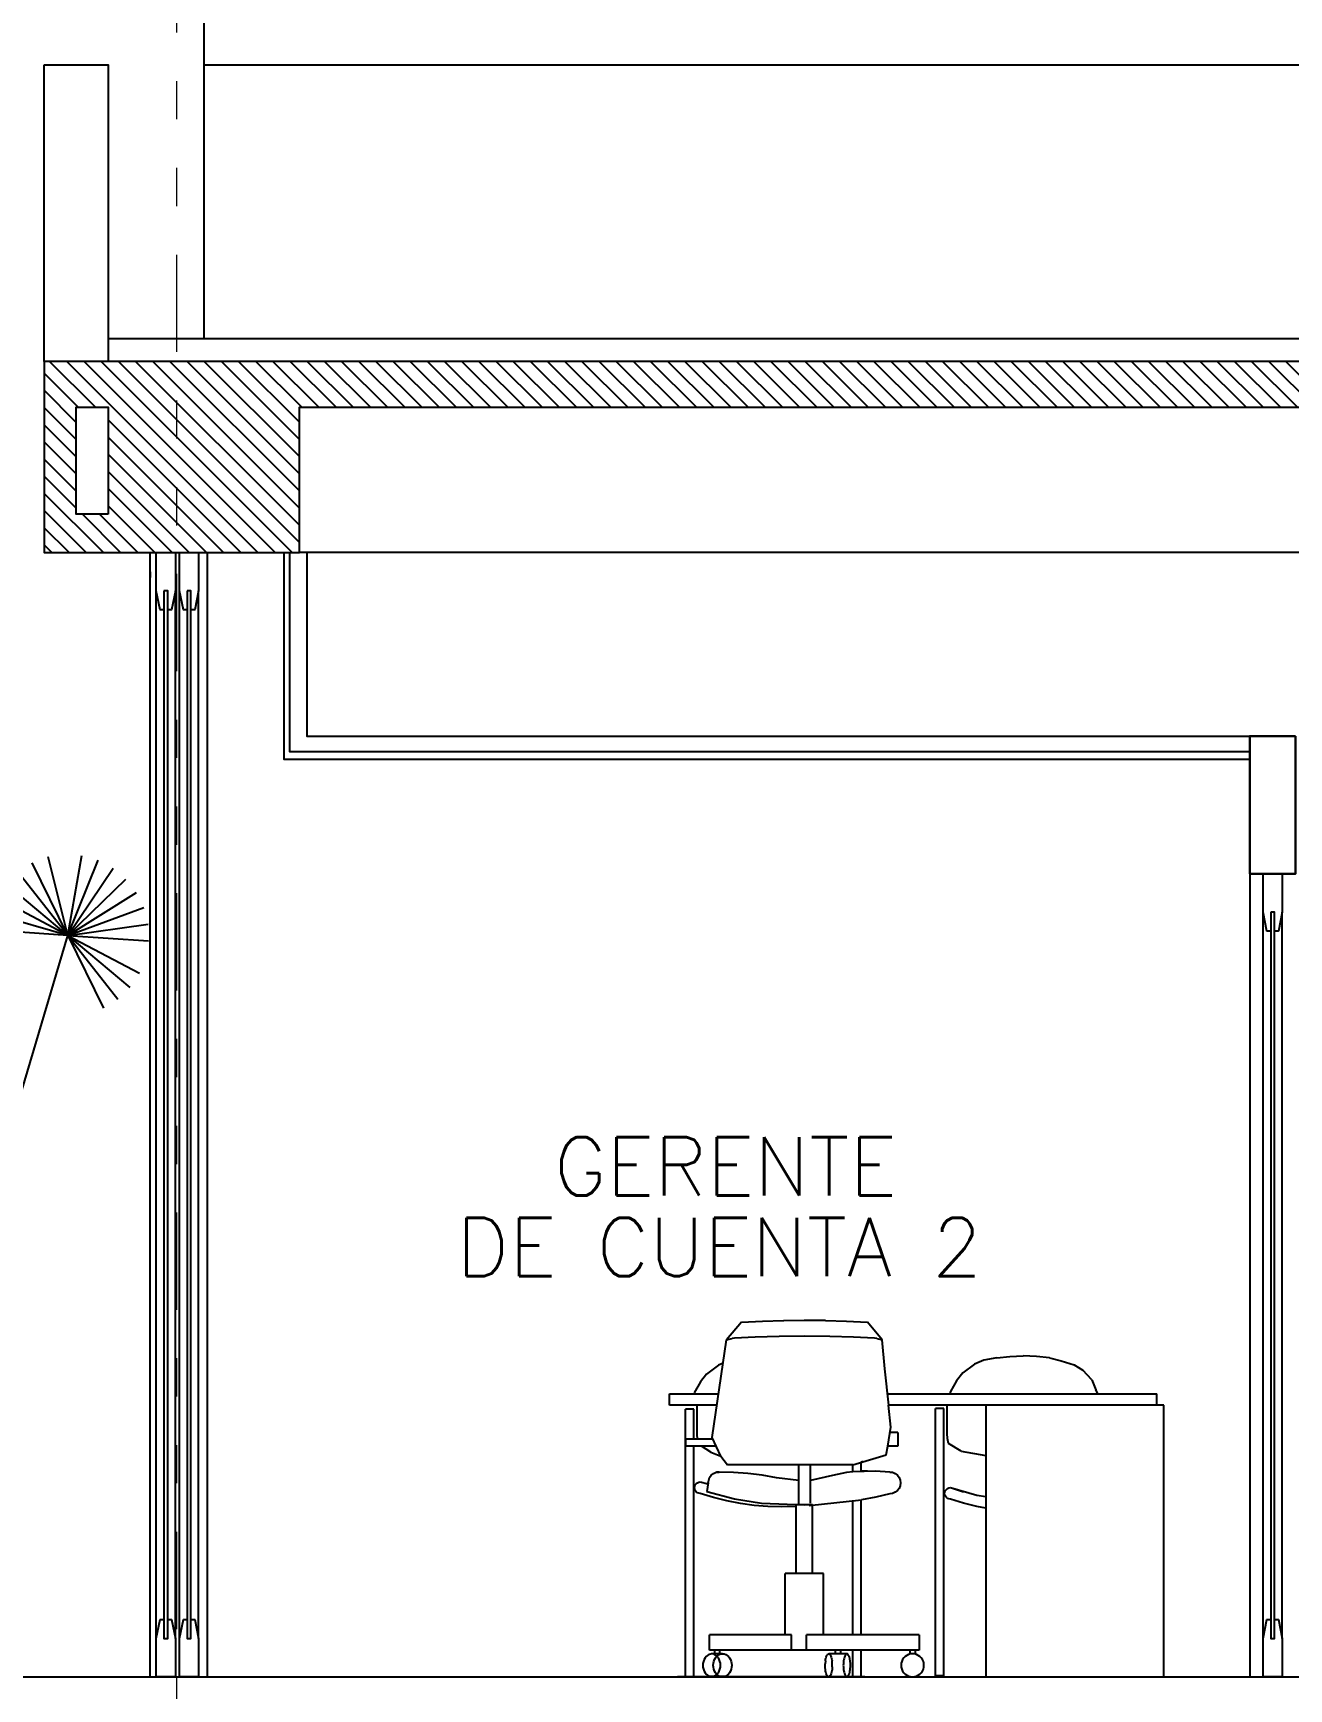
# Model space of a CAD drawing. Header units: millimetres. Extents: x 2056 to 4470, y 1400 to 3101.
# Drawn here: x 2166.487 to 2169.771, y 1411.648 to 1415.978 of the extents above; entities that cross this region are included whole.
import ezdxf

# ---------------------------------------------------------------- set-up
doc = ezdxf.new("R2010")
doc.units = ezdxf.units.MM
doc.linetypes.add('DIVIDE', pattern=[31.75, 12.7, -6.35, 0, -6.35, 0, -6.35])
for name, color, linetype in [('A-ANNO-TEXT', 190, 'Continuous'), ('A-GLAZ', 5, 'Continuous'), ('A-GRID-COLS', 75, 'DIVIDE'), ('A-LDSP-TREE', 74, 'Continuous'), ('A-PLAN-1', 5, 'Continuous'), ('A-PLAN-2', 4, 'Continuous'), ('A-PLAN-3', 3, 'Continuous'), ('A-PLAN-4', 2, 'Continuous'), ('A-PLAN-5', 1, 'Continuous'), ('A-PLAN-6', 9, 'Continuous')]:
    doc.layers.add(name, color=color, linetype=linetype)
doc.layers.add('A-WALL', color=16, linetype='Continuous', lineweight=30)
doc.styles.add('ROMANS', font='romans')

# ---------------------------------------------------------------- blocks, each defined once
blk = doc.blocks.new('Arbol (138)')
for p, q in [((0.1306, 1.4917), (0.0701, 1.6946)), ((0.1306, 1.4917), (0.1137, 1.7028)), ((0.1306, 1.4917), (0.201, 1.6914)), ((-0.2718, 1.458), (-0.3322, 1.661)), ((-0.2718, 1.458), (-0.2445, 1.668)), ((-0.2718, 1.458), (-0.2014, 1.6578)), ((0.1306, 1.4917), (0.0293, 1.6776)), ((0.1306, 1.4917), (0.241, 1.6724)), ((0.1306, 1.4917), (0.2761, 1.6455)), ((-0.2718, 1.458), (-0.4095, 1.6188)), ((-0.2718, 1.458), (-0.3731, 1.644)), ((-0.2718, 1.458), (-0.1614, 1.6388)), ((0.1306, 1.4917), (-0.0376, 1.6203)), ((0.1306, 1.4917), (0.3049, 1.6119)), ((-0.2718, 1.458), (-0.44, 1.5867)), ((-0.2718, 1.458), (-0.0974, 1.5783)), ((0.1306, 1.4917), (-0.0607, 1.5826)), ((0.1306, 1.4917), (0.3261, 1.573)), ((-0.649, 1.3388), (-0.728, 1.5353)), ((-0.649, 1.3388), (-0.6854, 1.5474)), ((-0.649, 1.3388), (-0.5974, 1.5442)), ((-0.649, 1.3388), (-0.5558, 1.529)), ((-0.2718, 1.458), (-0.0763, 1.5394)), ((0.1306, 1.4917), (-0.0754, 1.5408)), ((0.1306, 1.4917), (0.3387, 1.5306)), ((-0.649, 1.3388), (-0.801, 1.4861)), ((-0.649, 1.3388), (-0.7671, 1.5145)), ((-0.649, 1.3388), (-0.5183, 1.5054)), ((-0.649, 1.3388), (-0.4865, 1.4746)), ((-0.2718, 1.458), (-0.4777, 1.5071)), ((-0.2718, 1.458), (-0.0636, 1.497)), ((0.1306, 1.4917), (-0.0775, 1.4528)), ((0.1306, 1.4917), (-0.0649, 1.4104)), ((0.1306, 1.4917), (-0.0437, 1.3715)), ((0.1306, 1.4917), (-0.0149, 1.3379)), ((0.1306, 1.4917), (0.1033, 1.2817)), ((0.1306, 1.4917), (0.3366, 1.4426)), ((0.1306, 1.4917), (0.3219, 1.4008)), ((0.1306, 1.4917), (0.2988, 1.3631)), ((0.1306, 1.4917), (0.2684, 1.3309)), ((-0.649, 1.3388), (-0.8283, 1.4513)), ((-0.649, 1.3388), (-0.4618, 1.4379)), ((-0.2718, 1.458), (-0.4834, 1.4633)), ((-0.2718, 1.458), (-0.4799, 1.4191)), ((-0.2718, 1.458), (-0.4673, 1.3767)), ((-0.2718, 1.458), (-0.4461, 1.3378)), ((-0.2718, 1.458), (-0.4173, 1.3042)), ((-0.2718, 1.458), (-0.1036, 1.3294)), ((-0.2718, 1.458), (-0.0658, 1.4089)), ((-0.2718, 1.458), (-0.0601, 1.4528)), ((-0.2718, 1.458), (-0.2548, 1.247)), ((-0.1834, 0.1615), (-0.2718, 1.458)), ((-0.649, 1.3388), (-0.8478, 1.4116)), ((-0.649, 1.3388), (-0.4453, 1.3968)), ((-0.649, 1.3388), (-0.8586, 1.3686)), ((-0.649, 1.3388), (-0.4377, 1.3532)), ((-0.649, 1.3388), (-0.8602, 1.3244)), ((-0.649, 1.3388), (-0.8361, 1.2397)), ((-0.649, 1.3388), (-0.8114, 1.203)), ((-0.649, 1.3388), (-0.7796, 1.1722)), ((-0.649, 1.3388), (-0.7421, 1.1486)), ((-0.2975, 0.1563), (-0.649, 1.3388))]:
    blk.add_line(p, q)
for points in [[(-0.079, 0.1526), (0.1306, 1.4917)], [(-0.3468, 0), (-0.4177, 0.1253), (-0.3468, 0.0701), (-0.3704, 0.1489), (-0.3231, 0.1095), (-0.3783, 0.2436), (-0.3074, 0.1332), (-0.2837, 0.1884), (-0.2837, 0.1095), (-0.2443, 0.1963), (-0.2286, 0.1253), (-0.2049, 0.1884), (-0.1734, 0.1489), (-0.1182, 0.3619), (-0.134, 0.1411), (-0.1103, 0.1568), (-0.1025, 0.1253), (-0.0552, 0.1805), (-0.0473, 0.0858), (0.0158, 0.0937), (0, 0)]]:
    blk.add_lwpolyline(points)
blk = doc.blocks.new('BOX-BACK')
for p, q in [((-1.105, 0.927), (-1.1435, 0.8812)), ((-1.105, 0.927), (-1.0502, 0.9302)), ((-1.0502, 0.9302), (-0.9952, 0.932)), ((-0.9952, 0.932), (-0.94, 0.9325)), ((-0.9952, 0.932), (-0.994, 0.932)), ((-0.94, 0.9325), (-0.885, 0.932)), ((-0.8862, 0.932), (-0.94, 0.9325)), ((-0.885, 0.932), (-0.8862, 0.932)), ((-0.885, 0.932), (-0.83, 0.9302)), ((-0.83, 0.9302), (-0.7752, 0.927)), ((-0.7367, 0.8812), (-0.7752, 0.927)), ((-1.1814, 0.6259), (-1.1435, 0.8812)), ((-1.1435, 0.8812), (-1.1405, 0.882)), ((-1.1405, 0.882), (-1.137, 0.8827)), ((-1.137, 0.8827), (-1.1332, 0.8837)), ((-1.1332, 0.8837), (-1.1295, 0.8845)), ((-1.123, 0.886), (-1.1295, 0.8845)), ((-1.0687, 0.8885), (-1.123, 0.886)), ((-1.0062, 0.89), (-1.0687, 0.8885)), ((-0.94, 0.8905), (-1.0062, 0.89)), ((-0.874, 0.89), (-0.94, 0.8905)), ((-0.8115, 0.8885), (-0.874, 0.89)), ((-0.7572, 0.886), (-0.8115, 0.8885)), ((-0.7507, 0.8845), (-0.7572, 0.886)), ((-0.7507, 0.8845), (-0.747, 0.8837)), ((-0.747, 0.8837), (-0.7432, 0.8827)), ((-0.7432, 0.8827), (-0.7397, 0.882)), ((-0.7397, 0.882), (-0.7367, 0.8812)), ((-0.7295, 0.805), (-0.7367, 0.8812)), ((-0.471, 0.8282), (-0.4955, 0.8177)), ((-0.437, 0.8342), (-0.471, 0.8282)), ((-0.437, 0.8342), (-0.4027, 0.8377)), ((-0.4027, 0.8377), (-0.3682, 0.839)), ((-0.3337, 0.8377), (-0.3682, 0.839)), ((-0.2992, 0.8342), (-0.3337, 0.8377)), ((-0.2992, 0.8342), (-0.2685, 0.8267)), ((-0.2685, 0.8267), (-0.235, 0.816)), ((-1.1959, 0.7915), (-1.2119, 0.7712)), ((-1.1651, 0.8147), (-1.1959, 0.7915)), ((-1.1526, 0.8201), (-1.1651, 0.8147)), ((-0.7198, 0.71), (-0.7295, 0.805)), ((-0.5262, 0.7945), (-0.5422, 0.7742)), ((-0.4955, 0.8177), (-0.5262, 0.7945)), ((-0.235, 0.816), (-0.2125, 0.802)), ((-0.1885, 0.7765), (-0.2125, 0.802)), ((-1.2932, 0.71), (-1.2932, 0.74)), ((-1.2932, 0.74), (-1.1644, 0.74)), ((-1.2119, 0.7712), (-1.2281, 0.743)), ((-0.7229, 0.74), (-0.1723, 0.74)), ((-0.5585, 0.746), (-0.56, 0.74)), ((-0.5422, 0.7742), (-0.5585, 0.746)), ((-0.1885, 0.7765), (-0.1782, 0.7505)), ((-0.172, 0.7395), (-0.1782, 0.7505)), ((-0.1723, 0.74), (-0.0185, 0.74)), ((-0.0185, 0.71), (-0.0185, 0.74)), ((-1.1689, 0.71), (-1.2932, 0.71)), ((-1.251, 0), (-1.251, 0.7)), ((-1.2295, 0.7), (-1.251, 0.7)), ((-1.2295, 0.6217), (-1.2295, 0.7)), ((-1.221, 0.6347), (-1.221, 0.71)), ((-0.7142, 0.6525), (-0.7199, 0.71)), ((-0.1673, 0.71), (-0.7198, 0.71)), ((-0.5972, 0.0018), (-0.5972, 0.7017)), ((-0.5755, 0.7017), (-0.5972, 0.7017)), ((-0.5755, 0.0018), (-0.5755, 0.7017)), ((-0.567, 0.6365), (-0.567, 0.71)), ((-0.4657, 0.71), (-0.4657, 0)), ((0, 0.71), (-0.1673, 0.71)), ((0, 0), (0, 0.71)), ((-0.7224, 0.6035), (-0.7142, 0.6525)), ((-1.1795, 0.6217), (-1.2507, 0.6217)), ((-1.2507, 0.6035), (-1.2507, 0.6217)), ((-1.2197, 0.6215), (-1.221, 0.6347)), ((-1.1585, 0.577), (-1.1814, 0.6259)), ((-0.6957, 0.6385), (-0.7166, 0.6385)), ((-0.6957, 0.6385), (-0.6957, 0.6035)), ((-0.5657, 0.6235), (-0.567, 0.6365)), ((-0.5635, 0.6102), (-0.5657, 0.6235)), ((-0.5305, 0.5897), (-0.5635, 0.6102)), ((-1.1709, 0.6035), (-1.2507, 0.6035)), ((-1.2295, 0), (-1.2295, 0.6035)), ((-1.1845, 0.5877), (-1.2095, 0.6035)), ((-1.1845, 0.5877), (-1.1585, 0.577)), ((-1.1585, 0.577), (-1.1414, 0.5545)), ((-0.8137, 0.5545), (-0.7262, 0.5803)), ((-0.7882, 0.5637), (-0.792, 0.5614)), ((-0.7262, 0.5803), (-0.7224, 0.6035)), ((-0.6957, 0.6035), (-0.7224, 0.6035)), ((-0.5305, 0.5897), (-0.4657, 0.579)), ((-1.192, 0.507), (-1.1882, 0.5212)), ((-1.1882, 0.5212), (-1.1837, 0.5272)), ((-1.1837, 0.5272), (-1.1777, 0.5317)), ((-1.1777, 0.5317), (-1.1707, 0.5348)), ((-1.1707, 0.5348), (-1.1635, 0.5355)), ((-1.1635, 0.5355), (-1.1705, 0.5348)), ((-1.1257, 0.5342), (-1.1635, 0.5355)), ((-0.8137, 0.5545), (-1.1414, 0.5545)), ((-1.0882, 0.5317), (-1.1257, 0.5342)), ((-1.0507, 0.527), (-1.0882, 0.5317)), ((-1.0135, 0.5202), (-1.0507, 0.527)), ((-0.9545, 0.5135), (-1.0135, 0.5202)), ((-0.9545, 0.4505), (-0.9545, 0.5545)), ((-0.9245, 0.4537), (-0.9245, 0.5545)), ((-0.867, 0.5267), (-0.9245, 0.5136)), ((-0.83, 0.5342), (-0.867, 0.5267)), ((-0.8137, 0.5358), (-0.83, 0.5342)), ((-0.8137, 0.5358), (-0.8137, 0.5545)), ((-0.7547, 0.5377), (-0.8137, 0.5358)), ((-0.792, 0.5365), (-0.792, 0.5609)), ((-0.7755, 0.5377), (-0.792, 0.5377)), ((-0.717, 0.5355), (-0.7547, 0.5377)), ((-0.717, 0.5355), (-0.7097, 0.5348)), ((-0.7097, 0.5348), (-0.7027, 0.5317)), ((-0.7027, 0.5317), (-0.697, 0.5272)), ((-0.697, 0.5272), (-0.6922, 0.5212)), ((-0.6922, 0.5212), (-0.6895, 0.5145)), ((-1.2275, 0.4945), (-1.227, 0.4983)), ((-1.227, 0.4905), (-1.2275, 0.4945)), ((-1.227, 0.4983), (-1.2255, 0.502)), ((-1.2255, 0.487), (-1.227, 0.4905)), ((-1.2255, 0.502), (-1.223, 0.505)), ((-1.223, 0.4838), (-1.2255, 0.487)), ((-1.223, 0.505), (-1.22, 0.5075)), ((-1.22, 0.4815), (-1.223, 0.4838)), ((-1.22, 0.5075), (-1.2162, 0.509)), ((-1.2162, 0.48), (-1.22, 0.4815)), ((-1.2162, 0.509), (-1.2125, 0.5095)), ((-1.2125, 0.4795), (-1.2162, 0.48)), ((-1.2125, 0.5095), (-1.1927, 0.5043)), ((-1.178, 0.4688), (-1.2125, 0.4795)), ((-1.192, 0.507), (-1.1952, 0.4845)), ((-1.1952, 0.4845), (-1.1229, 0.4654)), ((-0.717, 0.4785), (-0.7537, 0.47)), ((-0.71, 0.4795), (-0.717, 0.4785)), ((-0.7097, 0.4795), (-0.717, 0.4785)), ((-0.7027, 0.4825), (-0.7097, 0.4795)), ((-0.697, 0.487), (-0.7027, 0.4825)), ((-0.6922, 0.4928), (-0.697, 0.487)), ((-0.6895, 0.4998), (-0.6922, 0.4928)), ((-0.6895, 0.5145), (-0.6885, 0.507)), ((-0.6885, 0.507), (-0.6895, 0.4998)), ((-0.5735, 0.4798), (-0.573, 0.4835)), ((-0.573, 0.4758), (-0.5735, 0.4798)), ((-0.573, 0.4835), (-0.5715, 0.4872)), ((-0.5715, 0.4872), (-0.569, 0.4902)), ((-0.569, 0.4902), (-0.566, 0.4928)), ((-0.566, 0.4928), (-0.5622, 0.4942)), ((-0.5622, 0.4942), (-0.5585, 0.4947)), ((-0.5585, 0.4947), (-0.524, 0.484)), ((-0.5585, 0.4947), (-0.489, 0.4753)), ((-1.143, 0.46), (-1.178, 0.4688)), ((-1.1075, 0.4533), (-1.143, 0.46)), ((-1.1229, 0.4654), (-1.0523, 0.4538)), ((-1.072, 0.4482), (-1.1075, 0.4533)), ((-1.036, 0.4452), (-1.072, 0.4482)), ((-1.0523, 0.4538), (-0.9404, 0.45)), ((-1, 0.4442), (-1.036, 0.4452)), ((-0.964, 0.4452), (-1, 0.4442)), ((-0.962, 0.4454), (-0.964, 0.4452)), ((-0.962, 0.27), (-0.962, 0.45)), ((-0.9187, 0.45), (-0.962, 0.45)), ((-0.928, 0.4482), (-0.7905, 0.4628)), ((-0.9187, 0.27), (-0.9187, 0.45)), ((-0.8137, 0.11), (-0.8137, 0.4603)), ((-0.792, 0.11), (-0.792, 0.4626)), ((-0.7537, 0.47), (-0.7905, 0.4628)), ((-0.5715, 0.4722), (-0.573, 0.4758)), ((-0.569, 0.469), (-0.5715, 0.4722)), ((-0.566, 0.4667), (-0.569, 0.469)), ((-0.5622, 0.4652), (-0.566, 0.4667)), ((-0.5585, 0.4647), (-0.5622, 0.4652)), ((-0.524, 0.454), (-0.5585, 0.4647)), ((-0.489, 0.4452), (-0.524, 0.454)), ((-0.489, 0.4753), (-0.4657, 0.4714)), ((-0.4657, 0.4408), (-0.489, 0.4452)), ((-0.8902, 0.27), (-0.9902, 0.27)), ((-0.9902, 0.11), (-0.9902, 0.27)), ((-0.8902, 0.11), (-0.8902, 0.27)), ((-0.974, 0.11), (-1.1887, 0.11)), ((-1.1887, 0.07), (-1.1887, 0.11)), ((-0.974, 0.07), (-0.974, 0.11)), ((-0.9347, 0.07), (-0.9347, 0.11)), ((-0.792, 0.11), (-0.9347, 0.11)), ((-0.6402, 0.11), (-0.792, 0.11)), ((-0.6402, 0.11), (-0.6402, 0.07)), ((-1.2026, 0.0449), (-1.2044, 0.0401)), ((-1.2001, 0.0494), (-1.2026, 0.0449)), ((-1.1971, 0.0529), (-1.2001, 0.0494)), ((-1.1939, 0.0559), (-1.1971, 0.0529)), ((-1.1899, 0.0581), (-1.1939, 0.0559)), ((-1.1859, 0.0596), (-1.1899, 0.0581)), ((-0.792, 0.07), (-1.1887, 0.07)), ((-1.1816, 0.0599), (-1.1859, 0.0596)), ((-1.1545, 0.06), (-1.1837, 0.06)), ((-1.1795, 0.0598), (-1.1837, 0.06)), ((-1.1755, 0.0583), (-1.1795, 0.0598)), ((-1.1772, 0.0402), (-1.1755, 0.045)), ((-1.1757, 0.07), (-1.1757, 0.06)), ((-1.1717, 0.056), (-1.1755, 0.0583)), ((-1.1755, 0.045), (-1.173, 0.0495)), ((-1.173, 0.0495), (-1.17, 0.053)), ((-1.1682, 0.053), (-1.1717, 0.056)), ((-1.17, 0.053), (-1.1665, 0.056)), ((-1.1652, 0.0495), (-1.1682, 0.053)), ((-1.1665, 0.056), (-1.1627, 0.0583)), ((-1.1627, 0.045), (-1.1652, 0.0495)), ((-1.1627, 0.0583), (-1.1585, 0.0598)), ((-1.161, 0.0402), (-1.1627, 0.045)), ((-1.1622, 0.07), (-1.1622, 0.06)), ((-1.1585, 0.0598), (-1.1545, 0.06)), ((-1.1545, 0.06), (-1.1502, 0.0598)), ((-1.1502, 0.0598), (-1.146, 0.0583)), ((-1.146, 0.0583), (-1.1422, 0.056)), ((-1.1422, 0.056), (-1.1387, 0.053)), ((-1.1387, 0.053), (-1.1357, 0.0495)), ((-1.1357, 0.0495), (-1.1332, 0.045)), ((-1.1332, 0.045), (-1.1315, 0.0402)), ((-0.8852, 0.0415), (-0.8847, 0.045)), ((-0.8847, 0.045), (-0.884, 0.0483)), ((-0.884, 0.0483), (-0.8832, 0.0513)), ((-0.8832, 0.0513), (-0.8822, 0.054)), ((-0.8822, 0.054), (-0.8812, 0.056)), ((-0.8812, 0.056), (-0.8802, 0.0578)), ((-0.8802, 0.0578), (-0.879, 0.059)), ((-0.879, 0.059), (-0.8777, 0.0598)), ((-0.8777, 0.0598), (-0.8767, 0.06)), ((-0.829, 0.06), (-0.8767, 0.06)), ((-0.8767, 0.06), (-0.8755, 0.0598)), ((-0.8755, 0.0598), (-0.8742, 0.059)), ((-0.8742, 0.059), (-0.873, 0.0578)), ((-0.873, 0.0578), (-0.872, 0.056)), ((-0.872, 0.056), (-0.871, 0.054)), ((-0.871, 0.054), (-0.87, 0.0513)), ((-0.87, 0.0513), (-0.8692, 0.0483)), ((-0.8692, 0.0483), (-0.8687, 0.045)), ((-0.8687, 0.045), (-0.868, 0.0415)), ((-0.8597, 0.07), (-0.8597, 0.06)), ((-0.846, 0.07), (-0.846, 0.06)), ((-0.8372, 0.045), (-0.8377, 0.0415)), ((-0.8365, 0.0483), (-0.8372, 0.045)), ((-0.8357, 0.0513), (-0.8365, 0.0483)), ((-0.8347, 0.054), (-0.8357, 0.0513)), ((-0.8337, 0.056), (-0.8347, 0.054)), ((-0.8327, 0.0578), (-0.8337, 0.056)), ((-0.8315, 0.059), (-0.8327, 0.0578)), ((-0.8302, 0.0598), (-0.8315, 0.059)), ((-0.829, 0.06), (-0.8302, 0.0598)), ((-0.828, 0.0598), (-0.829, 0.06)), ((-0.8267, 0.059), (-0.828, 0.0598)), ((-0.8255, 0.0578), (-0.8267, 0.059)), ((-0.8245, 0.056), (-0.8255, 0.0578)), ((-0.8235, 0.054), (-0.8245, 0.056)), ((-0.8225, 0.0513), (-0.8235, 0.054)), ((-0.8217, 0.0483), (-0.8225, 0.0513)), ((-0.821, 0.045), (-0.8217, 0.0483)), ((-0.8205, 0.0415), (-0.821, 0.045)), ((-0.8137, 0), (-0.8137, 0.07)), ((-0.792, 0), (-0.792, 0.07)), ((-0.6402, 0.07), (-0.792, 0.07)), ((-0.6835, 0.045), (-0.6857, 0.0402)), ((-0.6805, 0.0495), (-0.6835, 0.045)), ((-0.6767, 0.053), (-0.6805, 0.0495)), ((-0.6725, 0.056), (-0.6767, 0.053)), ((-0.6677, 0.0583), (-0.6725, 0.056)), ((-0.6627, 0.0598), (-0.6677, 0.0583)), ((-0.6642, 0.07), (-0.6642, 0.06)), ((-0.6507, 0.06), (-0.6642, 0.06)), ((-0.6575, 0.06), (-0.6627, 0.0598)), ((-0.6522, 0.0598), (-0.6575, 0.06)), ((-0.6472, 0.0583), (-0.6522, 0.0598)), ((-0.6507, 0.07), (-0.6507, 0.06)), ((-0.6425, 0.056), (-0.6472, 0.0583)), ((-0.6382, 0.053), (-0.6425, 0.056)), ((-0.6345, 0.0495), (-0.6382, 0.053)), ((-0.6315, 0.045), (-0.6345, 0.0495)), ((-0.6292, 0.0402), (-0.6315, 0.045)), ((-0.782, 0), (-1.2717, 0)), ((-1.2295, 0), (-1.251, 0)), ((-1.2056, 0.0351), (-1.2059, 0.0299)), ((-1.2059, 0.0299), (-1.2056, 0.0249)), ((-1.2044, 0.0401), (-1.2056, 0.0351)), ((-1.2056, 0.0249), (-1.2044, 0.0196)), ((-1.2044, 0.0196), (-1.2026, 0.0149)), ((-1.2026, 0.0149), (-1.2001, 0.0106)), ((-1.2001, 0.0106), (-1.1971, 0.0071)), ((-1.1971, 0.0071), (-1.1939, 0.0041)), ((-1.1939, 0.0041), (-1.1899, 0.0019)), ((-1.1899, 0.0019), (-1.1859, 0.0004)), ((-1.1502, 0.0005), (-1.188, 0.0005)), ((-1.1859, 0.0004), (-1.1816, -0.0001)), ((-1.1837, 0), (-1.1795, 0.0005)), ((-1.1795, 0.0005), (-1.1755, 0.002)), ((-1.1787, 0.03), (-1.1782, 0.0353)), ((-1.1782, 0.025), (-1.1787, 0.03)), ((-1.1782, 0.0353), (-1.1772, 0.0402)), ((-1.1772, 0.0198), (-1.1782, 0.025)), ((-1.1755, 0.015), (-1.1772, 0.0198)), ((-1.173, 0.0108), (-1.1755, 0.015)), ((-1.1755, 0.002), (-1.1717, 0.0043)), ((-1.17, 0.0073), (-1.173, 0.0108)), ((-1.1717, 0.0043), (-1.1682, 0.0073)), ((-1.1665, 0.0043), (-1.17, 0.0073)), ((-1.1682, 0.0073), (-1.1652, 0.0108)), ((-1.1627, 0.002), (-1.1665, 0.0043)), ((-1.1652, 0.0108), (-1.1627, 0.015)), ((-1.1627, 0.015), (-1.161, 0.0198)), ((-1.1585, 0.0005), (-1.1627, 0.002)), ((-1.1597, 0.0353), (-1.161, 0.0402)), ((-1.161, 0.0198), (-1.1597, 0.025)), ((-1.1595, 0.03), (-1.1597, 0.0353)), ((-1.1597, 0.025), (-1.1595, 0.03)), ((-1.1545, 0), (-1.1585, 0.0005)), ((-1.1502, 0.0005), (-1.1545, 0)), ((-1.146, 0.002), (-1.1502, 0.0005)), ((-1.1422, 0.0043), (-1.146, 0.002)), ((-1.1387, 0.0073), (-1.1422, 0.0043)), ((-1.1357, 0.0108), (-1.1387, 0.0073)), ((-1.1332, 0.015), (-1.1357, 0.0108)), ((-1.1315, 0.0198), (-1.1332, 0.015)), ((-1.1315, 0.0402), (-1.1305, 0.0353)), ((-1.1305, 0.025), (-1.1315, 0.0198)), ((-1.1305, 0.0353), (-1.13, 0.03)), ((-1.13, 0.03), (-1.1305, 0.025)), ((-0.886, 0.03), (-0.8857, 0.034)), ((-0.8857, 0.0263), (-0.886, 0.03)), ((-0.8852, 0.0415), (-0.8857, 0.034)), ((-0.8855, 0.0223), (-0.8857, 0.0263)), ((-0.8852, 0.0188), (-0.8855, 0.0223)), ((-0.8847, 0.015), (-0.8852, 0.0188)), ((-0.884, 0.0118), (-0.8847, 0.015)), ((-0.8832, 0.009), (-0.884, 0.0118)), ((-0.8822, 0.0062), (-0.8832, 0.009)), ((-0.8812, 0.0043), (-0.8822, 0.0062)), ((-0.8802, 0.0025), (-0.8812, 0.0043)), ((-0.879, 0.0013), (-0.8802, 0.0025)), ((-0.8777, 0.0003), (-0.879, 0.0013)), ((-0.8767, 0), (-0.8777, 0.0003)), ((-0.828, 0.0003), (-0.8777, 0.0003)), ((-0.8755, 0.0003), (-0.8767, 0)), ((-0.8742, 0.0013), (-0.8755, 0.0003)), ((-0.873, 0.0025), (-0.8742, 0.0013)), ((-0.872, 0.0043), (-0.873, 0.0025)), ((-0.871, 0.0062), (-0.872, 0.0043)), ((-0.87, 0.009), (-0.871, 0.0062)), ((-0.8692, 0.0118), (-0.87, 0.009)), ((-0.8687, 0.015), (-0.8692, 0.0118)), ((-0.868, 0.0188), (-0.8687, 0.015)), ((-0.8675, 0.034), (-0.868, 0.0415)), ((-0.8677, 0.0223), (-0.868, 0.0188)), ((-0.8675, 0.0263), (-0.8677, 0.0223)), ((-0.8675, 0.0263), (-0.8675, 0.034)), ((-0.8382, 0.034), (-0.8385, 0.03)), ((-0.8385, 0.03), (-0.8382, 0.0263)), ((-0.8377, 0.0415), (-0.8382, 0.034)), ((-0.8382, 0.0263), (-0.838, 0.0223)), ((-0.838, 0.0223), (-0.8377, 0.0188)), ((-0.8377, 0.0188), (-0.8372, 0.015)), ((-0.8372, 0.015), (-0.8365, 0.0118)), ((-0.8365, 0.0118), (-0.8357, 0.009)), ((-0.8357, 0.009), (-0.8347, 0.0062)), ((-0.8347, 0.0062), (-0.8337, 0.0043)), ((-0.8337, 0.0043), (-0.8327, 0.0025)), ((-0.8327, 0.0025), (-0.8315, 0.0013)), ((-0.8315, 0.0013), (-0.8302, 0.0003)), ((-0.8302, 0.0003), (-0.829, 0)), ((-0.829, 0), (-0.828, 0.0003)), ((-0.828, 0.0003), (-0.8267, 0.0013)), ((-0.8267, 0.0013), (-0.8255, 0.0025)), ((-0.8255, 0.0025), (-0.8245, 0.0043)), ((-0.8245, 0.0043), (-0.8235, 0.0062)), ((-0.8235, 0.0062), (-0.8225, 0.009)), ((-0.8225, 0.009), (-0.8217, 0.0118)), ((-0.8217, 0.0118), (-0.821, 0.015)), ((-0.821, 0.015), (-0.8205, 0.0188)), ((-0.82, 0.034), (-0.8205, 0.0415)), ((-0.8205, 0.0188), (-0.8202, 0.0223)), ((-0.8202, 0.0223), (-0.82, 0.0263)), ((-0.8197, 0.03), (-0.82, 0.034)), ((-0.82, 0.0263), (-0.8197, 0.03)), ((-0.792, 0), (-0.8137, 0)), ((-0.687, 0.0353), (-0.6875, 0.03)), ((-0.6875, 0.03), (-0.687, 0.025)), ((-0.6857, 0.0402), (-0.687, 0.0353)), ((-0.687, 0.025), (-0.6857, 0.0198)), ((-0.6857, 0.0198), (-0.6835, 0.015)), ((-0.6835, 0.015), (-0.6805, 0.0108)), ((-0.6805, 0.0108), (-0.6767, 0.0073)), ((-0.6767, 0.0073), (-0.6725, 0.0043)), ((-0.6725, 0.0043), (-0.6677, 0.002)), ((-0.6677, 0.002), (-0.6627, 0.0005)), ((-0.6627, 0.0005), (-0.6575, 0)), ((-0.6575, 0), (-0.6522, 0.0005)), ((-0.6522, 0.0005), (-0.6472, 0.002)), ((-0.6472, 0.002), (-0.6425, 0.0043)), ((-0.6425, 0.0043), (-0.6382, 0.0073)), ((-0.6382, 0.0073), (-0.6345, 0.0108)), ((-0.6345, 0.0108), (-0.6315, 0.015)), ((-0.6315, 0.015), (-0.6292, 0.0198)), ((-0.628, 0.0353), (-0.6292, 0.0402)), ((-0.6292, 0.0198), (-0.628, 0.025)), ((-0.6275, 0.03), (-0.628, 0.0353)), ((-0.628, 0.025), (-0.6275, 0.03)), ((-0.5755, 0.0023), (-0.5972, 0.0023)), ((-0.5755, 0.0018), (-0.5972, 0.0018)), ((-0.4657, 0), (0, 0))]:
    blk.add_line(p, q)

msp = doc.modelspace()

# ---------------------------------------------------------------- hatches: boundary and pattern name
at = {"layer": 'A-PLAN-5'}
h = msp.add_hatch(dxfattribs=at)
h.set_pattern_fill('ANSI31', color=256, scale=0.01, angle=90, style=0)
h.set_pattern_definition([(135, (-987018.384134, -1731757.829706), (-0.02245064030267, -0.02245064030267), [])])
h.paths.add_polyline_path([(2166.5159, 1414.6192), (2167.1831, 1414.6192), (2167.1831, 1414.9992), (2173.1859, 1414.9992), (2173.1859, 1414.6192), (2173.6859, 1414.6192), (2173.6859, 1414.9992), (2179.2481, 1414.9992), (2179.2481, 1414.6192), (2179.7481, 1414.6192), (2179.7481, 1414.9992), (2185.9237, 1414.9992), (2185.9237, 1414.6192), (2186.4237, 1414.6192), (2186.4237, 1415.1192), (2166.6831, 1415.1192), (2166.5159, 1415.1192)])
h.paths.add_polyline_path([(2166.6831, 1414.7192), (2166.5995, 1414.7192), (2166.5995, 1414.9992), (2166.6831, 1414.9992)], flags=16)

# ---------------------------------------------------------------- linework, layer by layer
at = {"layer": 'A-GLAZ'}
for points, elevation in [([(2166.8289, 1414.4692), (2166.8189, 1414.4692), (2166.8089, 1414.5192), (2166.8089, 1414.6192), (2166.8589, 1414.6192), (2166.8589, 1414.5192), (2166.8489, 1414.4692), (2166.8389, 1414.4692)], 0.2289), ([(2166.8896, 1414.4692), (2166.8796, 1414.4692), (2166.8696, 1414.5192), (2166.8696, 1414.6192), (2166.9196, 1414.6192), (2166.9196, 1414.5192), (2166.9096, 1414.4692), (2166.8996, 1414.4692)], 0.2289), ([(2169.7331, 1411.8292), (2169.7431, 1411.8292), (2169.7531, 1411.7792), (2169.7531, 1411.6792), (2169.7031, 1411.6792), (2169.7031, 1411.7792), (2169.7131, 1411.8292), (2169.7231, 1411.8292)], -0.2289)]:
    msp.add_lwpolyline(points, dxfattribs=dict(at, elevation=elevation))
for points in [[(2166.8089, 1411.7792), (2166.8089, 1414.5192)], [(2166.8589, 1411.7792), (2166.8589, 1414.5192)], [(2166.8696, 1411.7792), (2166.8696, 1414.5192)], [(2166.9196, 1411.7792), (2166.9196, 1414.5192)], [(2169.7231, 1413.6292), (2169.7131, 1413.6292), (2169.7031, 1413.6792), (2169.7031, 1413.7792), (2169.7531, 1413.7792), (2169.7531, 1413.6792), (2169.7431, 1413.6292), (2169.7331, 1413.6292)], [(2169.7031, 1411.7792), (2169.7031, 1413.6792)], [(2169.7531, 1411.7792), (2169.7531, 1413.6792)], [(2166.8389, 1411.8292), (2166.8489, 1411.8292), (2166.8589, 1411.7792), (2166.8589, 1411.6792), (2166.8089, 1411.6792), (2166.8089, 1411.7792), (2166.8189, 1411.8292), (2166.8289, 1411.8292)], [(2166.8996, 1411.8292), (2166.9096, 1411.8292), (2166.9196, 1411.7792), (2166.9196, 1411.6792), (2166.8696, 1411.6792), (2166.8696, 1411.7792), (2166.8796, 1411.8292), (2166.8896, 1411.8292)]]:
    msp.add_lwpolyline(points, dxfattribs=at)
for points in [[(2166.8289, 1414.5192), (2166.8289, 1411.7792), (2166.8389, 1411.7792), (2166.8389, 1414.5192)], [(2166.8896, 1414.5192), (2166.8896, 1411.7792), (2166.8996, 1411.7792), (2166.8996, 1414.5192)], [(2169.7231, 1413.6792), (2169.7231, 1411.7792), (2169.7331, 1411.7792), (2169.7331, 1413.6792)]]:
    msp.add_lwpolyline(points, close=True, dxfattribs=at)
at = {"layer": 'A-GRID-COLS', "lineweight": 9, "ltscale": 0.02}
msp.add_lwpolyline([(2166.8625, 1402.6192), (2166.8625, 1419.1802)], dxfattribs=at)
at = {"layer": 'A-PLAN-1'}
msp.add_lwpolyline([(2166.5159, 1415.8943), (2166.6831, 1415.8943), (2166.6831, 1415.1192), (2166.5159, 1415.1192)], close=True, dxfattribs=at)
for points in [[(2166.5159, 1414.6192), (2167.1831, 1414.6192), (2167.1831, 1414.9992), (2173.1859, 1414.9992), (2173.1859, 1414.6192), (2173.6859, 1414.6192), (2173.6859, 1414.9992), (2179.2481, 1414.9992), (2179.2481, 1414.6192), (2179.7481, 1414.6192), (2179.7481, 1414.9992), (2185.9237, 1414.9992), (2185.9237, 1414.6192), (2186.4237, 1414.6192), (2186.4237, 1415.1192), (2166.6831, 1415.1192), (2166.5159, 1415.1192), (2166.5159, 1414.6192), (2166.5159, 1414.6192)], [(2166.7774, 1415.1192), (2166.6831, 1415.1192)], [(2166.6831, 1414.7192), (2166.5995, 1414.7192), (2166.5995, 1414.9992), (2166.6831, 1414.9992), (2166.6831, 1414.7192)]]:
    msp.add_lwpolyline(points, dxfattribs=at)
at = {"layer": 'A-PLAN-2', "elevation": -0.2289}
msp.add_lwpolyline([(2166.6831, 1415.1792), (2186.2753, 1415.1792)], dxfattribs=at)
at = {"layer": 'A-PLAN-2'}
msp.add_lwpolyline([(2165.4253, 1411.6792), (2179.7206, 1411.6792)], dxfattribs=at)
at = {"layer": 'A-PLAN-3'}
msp.add_line((2166.7925, 1414.5687, 0.2289), (2166.7925, 1414.5537, 0.2289), dxfattribs=at)
at = {"layer": 'A-PLAN-4'}
for points in [[(2167.1425, 1414.6192), (2167.1425, 1414.0792), (2169.6681, 1414.0792)], [(2167.1575, 1414.6192), (2167.1575, 1414.0992), (2169.6681, 1414.0992)], [(2167.2025, 1414.6192), (2167.2025, 1414.1392), (2169.6681, 1414.1392)]]:
    msp.add_lwpolyline(points, dxfattribs=at)
at = {"layer": 'A-PLAN-5', "elevation": -0.2289}
msp.add_lwpolyline([(2169.6681, 1413.7792), (2169.6681, 1411.6792)], dxfattribs=at)
at = {"layer": 'A-PLAN-6', "elevation": 0.2289}
msp.add_lwpolyline([(2163.3741, 1417.9792), (2166.9331, 1417.9792), (2166.9331, 1415.1792)], dxfattribs=at)
at = {"layer": 'A-PLAN-6'}
for points in [[(2166.9331, 1415.8943), (2176.8545, 1415.8943)], [(2166.7925, 1411.6792), (2166.7925, 1414.6192)], [(2166.9425, 1411.6792), (2166.9425, 1414.6192)], [(2185.9237, 1414.6192), (2167.1831, 1414.6192)]]:
    msp.add_lwpolyline(points, dxfattribs=at)
at = {"layer": 'A-WALL'}
msp.add_lwpolyline([(2169.7881, 1414.1392), (2169.7881, 1413.7792), (2169.6681, 1413.7792), (2169.6681, 1414.1392)], close=True, dxfattribs=at)

# ---------------------------------------------------------------- block references
at = {"layer": 'A-LDSP-TREE', "ltscale": 0.1, "xscale": -1}
msp.add_blockref('Arbol (138)', (2165.9286, 1412.2792), dxfattribs=at)
at = {"layer": 'A-PLAN-3'}
msp.add_blockref('BOX-BACK', (2169.4439, 1411.6792, 0.2289), dxfattribs=at)

# ---------------------------------------------------------------- texts
at = {"layer": 'A-ANNO-TEXT', "style": 'ROMANS'}
for s, p in [('GERENTE', (2167.8489, 1412.9377, 0.845)), ('DE CUENTA 2', (2167.5939, 1412.7267, 0.845))]:
    msp.add_text(s, height=0.15271, dxfattribs=at).set_placement(p)

doc.saveas('drawing.dxf')
